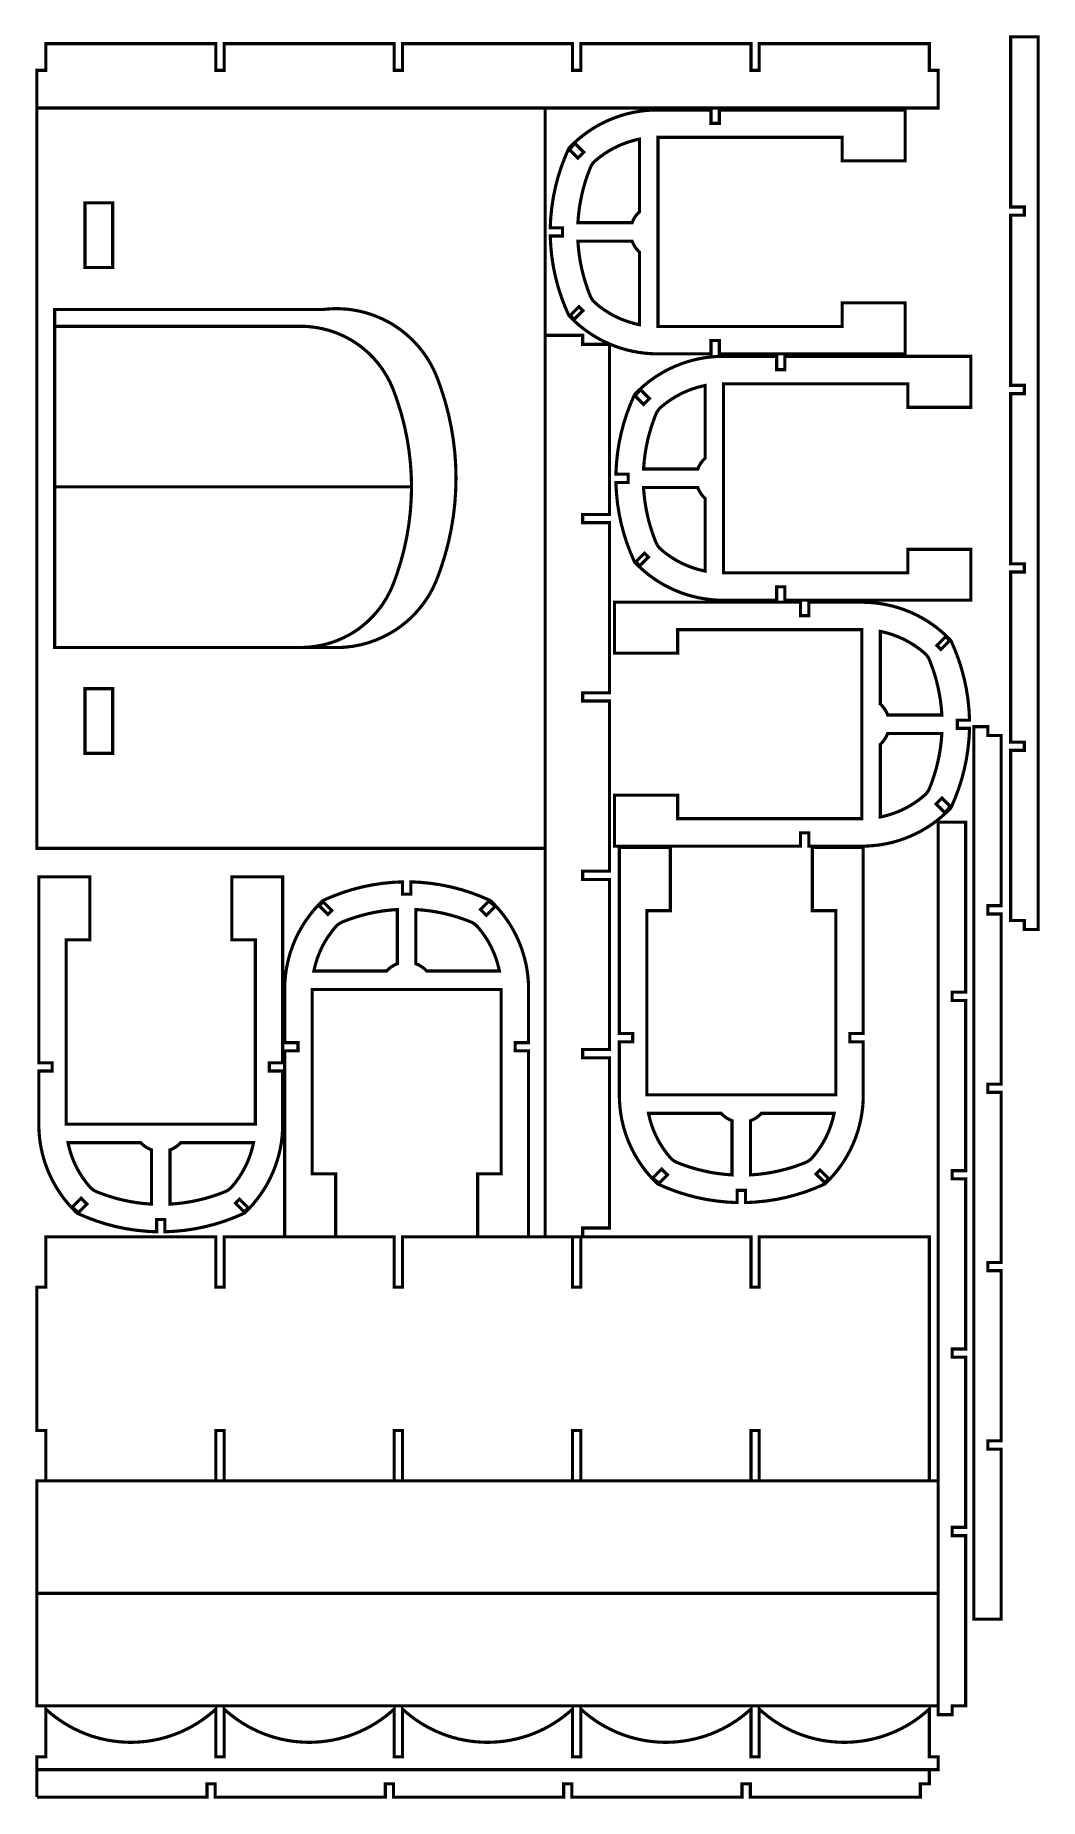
# Model space of a CAD drawing. Extents: x 0 to 113, y 0 to 198.
import ezdxf

# ---------------------------------------------------------------- set-up
doc = ezdxf.new("R2010")
doc.units = 0
doc.layers.get('0').update_dxf_attribs({"linetype": 'CONTINUOUS'})

msp = doc.modelspace()

# ---------------------------------------------------------------- linework, layer by layer
at = {"color": 0, "const_width": 0.35278}
for points in [[(110.899, 97.4707), (112.457, 97.4707), (112.457, 197.546), (109.382, 197.546), (109.382, 178.471), (110.899, 178.471), (110.899, 177.546), (109.382, 177.546), (109.382, 158.471), (110.899, 158.471), (110.899, 157.546), (109.382, 157.546), (109.382, 138.471), (110.899, 138.471), (110.899, 137.546), (109.382, 137.546), (109.382, 118.471), (110.899, 118.471), (110.899, 117.546), (109.382, 117.546), (109.382, 98.4707), (110.899, 98.4707), (110.899, 97.4707)], [(0.17638, 189.572), (0.17638, 193.783), (1.17638, 193.783), (1.17638, 196.783), (20.2514, 196.783), (20.2514, 193.783), (21.1764, 193.783), (21.1764, 196.783), (40.2515, 196.783), (40.2515, 193.783), (41.1764, 193.783), (41.1764, 196.783), (60.2515, 196.783), (60.2515, 193.783), (61.1765, 193.783), (61.1765, 196.783), (80.2515, 196.783), (80.2515, 193.783), (81.1765, 193.783), (81.1765, 196.783), (100.252, 196.783), (100.252, 193.783), (101.252, 193.783), (101.252, 189.572), (0.17638, 189.572)], [(69.8214, 186.275), (90.4736, 186.275), (90.4736, 183.639), (97.5486, 183.639), (97.5486, 189.35), (76.6979, 189.35), (76.6979, 187.85), (75.7729, 187.85), (75.7729, 189.35), (69.7839, 189.35), (69.6082, 189.35), (69.0813, 189.332), (68.3839, 189.279), (67.6928, 189.189), (67.0092, 189.067), (66.3346, 188.908), (65.67, 188.717), (65.0167, 188.493), (64.376, 188.236), (63.749, 187.947), (63.1371, 187.626), (62.5414, 187.275), (61.9632, 186.893), (61.4037, 186.482), (60.8642, 186.04), (60.3458, 185.571), (59.9707, 185.2), (59.85, 185.072), (59.7265, 184.811), (59.3837, 184.013), (58.9747, 182.932), (58.6235, 181.832), (58.3304, 180.717), (58.096, 179.587), (57.921, 178.446), (57.8058, 177.296), (57.7572, 176.428), (57.7511, 176.139), (59.12, 176.139), (59.1165, 176.063), (59.1165, 175.29), (59.12, 175.214), (57.7511, 175.214), (57.7572, 174.925), (57.8058, 174.057), (57.921, 172.907), (58.096, 171.765), (58.3304, 170.636), (58.6235, 169.521), (58.9747, 168.421), (59.3837, 167.34), (59.7265, 166.542), (59.85, 166.281), (59.9707, 166.153), (60.3458, 165.782), (60.8642, 165.313), (61.4037, 164.871), (61.9632, 164.46), (62.5414, 164.078), (63.1371, 163.726), (63.749, 163.407), (64.376, 163.117), (65.0167, 162.86), (65.67, 162.636), (66.3346, 162.444), (67.0092, 162.288), (67.6928, 162.164), (68.3839, 162.075), (69.0813, 162.021), (69.6082, 162.003), (69.7839, 162.003), (75.7729, 162.003), (75.7729, 163.503), (76.6979, 163.503), (76.6979, 162.003), (97.5486, 162.003), (97.5486, 167.714), (90.4736, 167.714), (90.4736, 165.078), (69.8214, 165.078), (69.8214, 186.275)], [(60.5068, 185.607), (60.4526, 185.551), (60.1981, 185.258), (59.9661, 184.947), (59.9233, 184.883), (60.8486, 183.957), (61.5026, 184.611), (60.5068, 185.607)], [(67.7463, 177.929), (67.6778, 177.867), (67.4874, 177.665), (67.2633, 177.372), (67.0764, 177.054), (66.9606, 176.801), (66.929, 176.714), (60.8497, 176.714), (60.8606, 176.913), (60.91, 177.508), (61.0035, 178.299), (61.13, 179.083), (61.2892, 179.862), (61.4807, 180.633), (61.7046, 181.397), (61.9606, 182.15), (62.1725, 182.71), (62.2483, 182.893), (62.2696, 182.944), (62.3453, 183.096), (62.4643, 183.285), (62.604, 183.458), (62.7213, 183.579), (62.7632, 183.617), (62.8953, 183.733), (63.3069, 184.067), (63.8775, 184.478), (64.4728, 184.849), (65.0906, 185.179), (65.7289, 185.469), (66.3857, 185.715), (67.0589, 185.919), (67.5733, 186.043), (67.7463, 186.078), (67.7463, 177.929)], [(5.58138, 178.925), (8.67637, 178.925), (8.67637, 171.679), (5.58138, 171.679), (5.58138, 178.925)], [(67.7463, 165.275), (67.5733, 165.31), (67.0589, 165.433), (66.3857, 165.638), (65.7289, 165.883), (65.0906, 166.174), (64.4728, 166.504), (63.8775, 166.876), (63.3069, 167.286), (62.8953, 167.619), (62.7632, 167.736), (62.7213, 167.774), (62.604, 167.894), (62.4643, 168.068), (62.3453, 168.257), (62.2696, 168.408), (62.2483, 168.46), (62.1725, 168.643), (61.9606, 169.203), (61.7046, 169.956), (61.4807, 170.719), (61.2892, 171.49), (61.13, 172.269), (61.0035, 173.054), (60.91, 173.844), (60.8606, 174.44), (60.8497, 174.639), (66.929, 174.639), (66.9606, 174.553), (67.0764, 174.3), (67.2633, 173.982), (67.4874, 173.689), (67.6778, 173.486), (67.7463, 173.424), (67.7463, 165.275)], [(2.18138, 129.073), (2.18138, 166.968), (32.2146, 166.968), (32.3399, 166.985), (32.7171, 167.022), (33.2197, 167.056), (33.7221, 167.068), (34.2235, 167.06), (34.7232, 167.031), (35.2207, 166.981), (35.7153, 166.911), (36.2064, 166.821), (36.6935, 166.71), (37.1756, 166.579), (37.6524, 166.429), (38.1232, 166.258), (38.5872, 166.068), (39.0439, 165.858), (39.4928, 165.631), (39.8243, 165.446), (39.9331, 165.382), (40.0417, 165.318), (40.3625, 165.115), (40.7792, 164.832), (41.1828, 164.533), (41.5726, 164.218), (41.9486, 163.888), (42.3101, 163.542), (42.6568, 163.182), (42.9882, 162.808), (43.3039, 162.422), (43.6035, 162.022), (43.8867, 161.61), (44.1528, 161.186), (44.4015, 160.75), (44.6325, 160.304), (44.8453, 159.847), (44.9933, 159.499), (45.0394, 159.381), (45.1726, 159.04), (45.5403, 158.008), (45.9743, 156.619), (46.3417, 155.217), (46.6421, 153.801), (46.876, 152.376), (47.0429, 150.946), (47.1431, 149.51), (47.1764, 148.071), (47.1431, 146.632), (47.0429, 145.196), (46.876, 143.764), (46.6421, 142.34), (46.3417, 140.925), (45.9743, 139.522), (45.5403, 138.133), (45.1726, 137.101), (45.0394, 136.761), (44.9979, 136.655), (44.8653, 136.34), (44.6758, 135.927), (44.4715, 135.522), (44.2525, 135.126), (44.0192, 134.738), (43.7718, 134.36), (43.5107, 133.992), (43.2361, 133.634), (42.9483, 133.287), (42.6478, 132.95), (42.3346, 132.624), (42.0093, 132.31), (41.6719, 132.008), (41.3229, 131.719), (40.9625, 131.442), (40.685, 131.242), (40.591, 131.178), (40.4032, 131.05), (39.8204, 130.694), (39.0193, 130.271), (38.191, 129.909), (37.3392, 129.611), (36.4676, 129.378), (35.5797, 129.209), (34.6794, 129.108), (33.9975, 129.073), (33.7701, 129.073), (2.18138, 129.073)], [(61.3965, 166.847), (60.9546, 167.289), (60.0094, 166.344), (60.0397, 166.301), (60.1989, 166.093), (60.3683, 165.893), (60.4037, 165.854), (61.3965, 166.847)], [(84.0596, 135.877), (84.0596, 134.377), (104.91, 134.377), (104.91, 140.089), (97.8353, 140.089), (97.8353, 137.452), (77.1831, 137.452), (77.1831, 158.65), (97.8353, 158.65), (97.8353, 156.014), (104.91, 156.014), (104.91, 161.725), (84.0596, 161.725), (84.0596, 160.225), (83.1346, 160.225), (83.1346, 161.725), (77.1456, 161.725), (76.9699, 161.725), (76.4429, 161.707), (75.7456, 161.653), (75.0544, 161.564), (74.371, 161.44), (73.6962, 161.283), (73.0317, 161.092), (72.3785, 160.867), (71.7376, 160.61), (71.1107, 160.321), (70.4988, 160.001), (69.9031, 159.65), (69.3249, 159.268), (68.7654, 158.856), (68.2258, 158.415), (67.7075, 157.946), (67.3324, 157.575), (67.2117, 157.447), (67.0882, 157.186), (66.7454, 156.388), (66.3364, 155.306), (65.9851, 154.207), (65.6919, 153.09), (65.4576, 151.961), (65.2826, 150.821), (65.1675, 149.671), (65.1189, 148.803), (65.1129, 148.514), (66.4817, 148.514), (66.4783, 148.436), (66.4783, 147.665), (66.4817, 147.589), (65.1129, 147.589), (65.1189, 147.299), (65.1675, 146.432), (65.2826, 145.282), (65.4576, 144.14), (65.6919, 143.011), (65.9851, 141.896), (66.3364, 140.796), (66.7454, 139.715), (67.0882, 138.917), (67.2117, 138.654), (67.3324, 138.527), (67.7075, 138.157), (68.2258, 137.687), (68.7654, 137.246), (69.3249, 136.834), (69.9031, 136.453), (70.4988, 136.101), (71.1107, 135.781), (71.7376, 135.492), (72.3785, 135.235), (73.0317, 135.011), (73.6962, 134.819), (74.371, 134.662), (75.0544, 134.538), (75.7456, 134.449), (76.4429, 134.395), (76.9699, 134.377), (77.1456, 134.377), (83.1346, 134.377), (83.1346, 135.877), (84.0596, 135.877)], [(67.285, 157.257), (67.3278, 157.322), (67.5597, 157.633), (67.8143, 157.926), (67.8685, 157.982), (68.8643, 156.986), (68.2103, 156.332), (67.285, 157.257)], [(75.1081, 150.304), (75.0394, 150.242), (74.849, 150.039), (74.625, 149.746), (74.4381, 149.428), (74.3222, 149.175), (74.2907, 149.089), (68.2114, 149.089), (68.2222, 149.288), (68.2717, 149.883), (68.3651, 150.674), (68.4915, 151.458), (68.6508, 152.237), (68.8424, 153.008), (69.0664, 153.771), (69.3222, 154.525), (69.5342, 155.083), (69.61, 155.268), (69.6313, 155.319), (69.7069, 155.469), (69.826, 155.658), (69.9657, 155.833), (70.0829, 155.954), (70.1249, 155.992), (70.2569, 156.108), (70.6686, 156.44), (71.2392, 156.851), (71.8344, 157.224), (72.4522, 157.554), (73.0906, 157.843), (73.7474, 158.09), (74.4206, 158.293), (74.935, 158.418), (75.1081, 158.453), (75.1081, 150.304)], [(75.1081, 137.65), (74.935, 137.684), (74.4206, 137.808), (73.7474, 138.012), (73.0906, 138.258), (72.4522, 138.548), (71.8344, 138.879), (71.2392, 139.25), (70.6686, 139.661), (70.2569, 139.994), (70.1249, 140.111), (70.0829, 140.147), (69.9657, 140.268), (69.826, 140.443), (69.7069, 140.632), (69.6313, 140.782), (69.61, 140.835), (69.5342, 141.018), (69.3222, 141.578), (69.0664, 142.331), (68.8424, 143.093), (68.6508, 143.865), (68.4915, 144.643), (68.3651, 145.429), (68.2717, 146.219), (68.2222, 146.815), (68.2114, 147.014), (74.2907, 147.014), (74.3222, 146.926), (74.4381, 146.674), (74.625, 146.356), (74.849, 146.063), (75.0394, 145.86), (75.1081, 145.799), (75.1081, 137.65)], [(68.7582, 139.222), (67.7654, 138.229), (67.73, 138.268), (67.5606, 138.468), (67.4013, 138.676), (67.3711, 138.718), (68.3163, 139.664), (68.7582, 139.222)], [(64.9599, 134.155), (64.9599, 128.443), (72.0349, 128.443), (72.0349, 131.08), (92.6871, 131.08), (92.6871, 109.882), (72.0349, 109.882), (72.0349, 112.518), (64.9599, 112.518), (64.9599, 106.807), (85.8106, 106.807), (85.8106, 108.307), (86.7356, 108.307), (86.7356, 106.807), (92.7247, 106.807), (92.9003, 106.807), (93.4272, 106.825), (94.1246, 106.879), (94.8157, 106.968), (95.4992, 107.092), (96.1739, 107.249), (96.8385, 107.441), (97.4917, 107.665), (98.1325, 107.922), (98.7594, 108.211), (99.3714, 108.531), (99.9671, 108.883), (100.545, 109.264), (101.105, 109.676), (101.644, 110.117), (102.163, 110.587), (102.538, 110.957), (102.658, 111.085), (102.782, 111.346), (103.125, 112.145), (103.534, 113.226), (103.885, 114.325), (104.178, 115.441), (104.412, 116.571), (104.587, 117.712), (104.703, 118.862), (104.751, 119.729), (104.757, 120.018), (103.388, 120.018), (103.392, 120.096), (103.392, 120.867), (103.388, 120.943), (104.757, 120.943), (104.751, 121.233), (104.703, 122.1), (104.587, 123.251), (104.412, 124.392), (104.178, 125.521), (103.885, 126.637), (103.534, 127.736), (103.125, 128.817), (102.782, 129.616), (102.658, 129.877), (102.538, 130.005), (102.163, 130.376), (101.644, 130.845), (101.105, 131.286), (100.545, 131.698), (99.9671, 132.079), (99.3714, 132.431), (98.7594, 132.751), (98.1325, 133.04), (97.4917, 133.297), (96.8385, 133.521), (96.1739, 133.713), (95.4992, 133.871), (94.8157, 133.994), (94.1246, 134.083), (93.4272, 134.137), (92.9003, 134.155), (92.7247, 134.155), (86.7356, 134.155), (86.7356, 132.655), (85.8106, 132.655), (85.8106, 134.155), (64.9599, 134.155)], [(94.7622, 130.882), (94.9351, 130.848), (95.4496, 130.724), (96.1228, 130.52), (96.7796, 130.274), (97.4179, 129.984), (98.0357, 129.653), (98.631, 129.282), (99.2014, 128.871), (99.6132, 128.538), (99.7453, 128.421), (99.7872, 128.384), (99.9044, 128.263), (100.044, 128.089), (100.163, 127.9), (100.239, 127.75), (100.26, 127.698), (100.336, 127.514), (100.548, 126.955), (100.804, 126.201), (101.028, 125.438), (101.219, 124.667), (101.378, 123.888), (101.505, 123.103), (101.598, 122.313), (101.648, 121.717), (101.659, 121.518), (95.5794, 121.518), (95.5479, 121.605), (95.4321, 121.858), (95.2451, 122.176), (95.0211, 122.469), (94.8306, 122.672), (94.7622, 122.734), (94.7622, 130.882)], [(101.112, 129.31), (101.554, 128.868), (102.499, 129.813), (102.469, 129.856), (102.31, 130.064), (102.14, 130.264), (102.105, 130.303), (101.112, 129.31)], [(5.58138, 124.462), (8.67637, 124.462), (8.67637, 117.217), (5.58138, 117.217), (5.58138, 124.462)], [(101.659, 119.443), (101.648, 119.245), (101.598, 118.649), (101.505, 117.859), (101.378, 117.074), (101.219, 116.295), (101.028, 115.524), (100.804, 114.761), (100.548, 114.007), (100.336, 113.448), (100.26, 113.264), (100.239, 113.212), (100.163, 113.062), (100.044, 112.873), (99.9044, 112.699), (99.7871, 112.578), (99.7453, 112.541), (99.6132, 112.424), (99.2014, 112.091), (98.6308, 111.68), (98.0357, 111.309), (97.4179, 110.978), (96.7796, 110.688), (96.1228, 110.442), (95.4496, 110.238), (94.9351, 110.114), (94.7622, 110.08), (94.7622, 118.228), (94.8306, 118.29), (95.0211, 118.493), (95.2451, 118.786), (95.4321, 119.104), (95.5479, 119.357), (95.5794, 119.443), (101.659, 119.443)], [(108.311, 60.1308), (108.311, 79.2058), (106.811, 79.2058), (106.811, 80.1308), (108.311, 80.1308), (108.311, 99.2058), (106.811, 99.2058), (106.811, 100.131), (108.311, 100.131), (108.311, 119.206), (106.811, 119.206), (106.811, 120.206), (105.236, 120.206), (105.236, 20.1307), (108.311, 20.1307), (108.311, 39.2058), (106.811, 39.2058), (106.811, 40.1307), (108.311, 40.1307), (108.311, 59.2058), (106.811, 59.2058), (106.811, 60.1308), (108.311, 60.1308)], [(101.006, 111.546), (101.66, 112.2), (102.585, 111.275), (102.542, 111.21), (102.31, 110.899), (102.056, 110.606), (102.002, 110.55), (101.006, 111.546)], [(92.8431, 85.7971), (92.8431, 106.648), (87.1317, 106.648), (87.1317, 99.5729), (89.7681, 99.5729), (89.7681, 78.9206), (68.5703, 78.9206), (68.5703, 99.5729), (71.2067, 99.5729), (71.2067, 106.648), (65.4953, 106.648), (65.4953, 85.7971), (66.9953, 85.7971), (66.9953, 84.8722), (65.4953, 84.8722), (65.4953, 78.8831), (65.4953, 78.7075), (65.5133, 78.1806), (65.5671, 77.4832), (65.656, 76.7921), (65.7796, 76.1086), (65.9374, 75.4339), (66.1288, 74.7693), (66.3532, 74.1161), (66.6101, 73.4753), (66.899, 72.8483), (67.2194, 72.2364), (67.5707, 71.6407), (67.9524, 71.0625), (68.364, 70.5029), (68.805, 69.9635), (69.2747, 69.4451), (69.6451, 69.07), (69.7728, 68.9492), (70.0344, 68.8258), (70.8331, 68.4831), (71.914, 68.074), (73.0136, 67.7228), (74.1292, 67.4296), (75.2587, 67.1953), (76.3996, 67.0203), (77.5497, 66.9051), (78.4172, 66.8565), (78.7067, 66.8504), (78.7067, 68.2193), (78.7838, 68.216), (79.5546, 68.216), (79.6317, 68.2193), (79.6317, 66.8504), (79.9211, 66.8565), (80.7886, 66.9051), (81.9387, 67.0203), (83.0796, 67.1953), (84.209, 67.4296), (85.3247, 67.7228), (86.4243, 68.074), (87.5053, 68.4831), (88.3039, 68.8258), (88.5657, 68.9492), (88.6932, 69.07), (89.0636, 69.4451), (89.5333, 69.9635), (89.9743, 70.5029), (90.3858, 71.0625), (90.7676, 71.6407), (91.1189, 72.2364), (91.4393, 72.8483), (91.7282, 73.4753), (91.9851, 74.1161), (92.2096, 74.7693), (92.4008, 75.4339), (92.5586, 76.1086), (92.6822, 76.7921), (92.7712, 77.4832), (92.825, 78.1806), (92.8431, 78.7075), (92.8431, 78.8831), (92.8431, 84.8722), (91.3431, 84.8722), (91.3431, 85.7971), (92.8431, 85.7971)], [(26.2462, 81.5975), (26.2462, 82.5225), (27.7462, 82.5225), (27.7462, 103.373), (22.035, 103.373), (22.035, 96.2982), (24.6714, 96.2982), (24.6714, 75.646), (3.47358, 75.646), (3.47358, 96.2982), (6.10992, 96.2982), (6.10992, 103.373), (0.39855, 103.373), (0.39855, 82.5225), (1.89854, 82.5225), (1.89854, 81.5975), (0.39855, 81.5975), (0.39855, 75.6085), (0.39855, 75.4328), (0.41656, 74.906), (0.47032, 74.2085), (0.5593, 73.5174), (0.68289, 72.8339), (0.84066, 72.1593), (1.03201, 71.4947), (1.2564, 70.8414), (1.51335, 70.2007), (1.80225, 69.5738), (2.12267, 68.9618), (2.47396, 68.3661), (2.85568, 67.7879), (3.26731, 67.2283), (3.70822, 66.6889), (4.17796, 66.1706), (4.54839, 65.7953), (4.676, 65.6746), (4.93778, 65.5512), (5.73628, 65.2085), (6.81733, 64.7994), (7.91683, 64.4481), (9.0325, 64.155), (10.1619, 63.9207), (11.3029, 63.7457), (12.453, 63.6306), (13.3205, 63.5818), (13.61, 63.5758), (13.61, 64.9446), (13.687, 64.9413), (14.4579, 64.9413), (14.535, 64.9446), (14.535, 63.5758), (14.8243, 63.5818), (15.6919, 63.6306), (16.8419, 63.7457), (17.9829, 63.9207), (19.1124, 64.155), (20.2281, 64.4481), (21.3275, 64.7994), (22.4086, 65.2085), (23.2071, 65.5512), (23.4689, 65.6746), (23.5965, 65.7953), (23.9669, 66.1706), (24.4367, 66.6889), (24.8775, 67.2283), (25.2892, 67.7879), (25.6708, 68.3661), (26.0222, 68.9618), (26.3425, 69.5738), (26.6315, 70.2007), (26.8883, 70.8414), (27.1129, 71.4947), (27.3042, 72.1593), (27.4619, 72.8339), (27.5856, 73.5174), (27.6744, 74.2085), (27.7282, 74.906), (27.7462, 75.4328), (27.7462, 75.6085), (27.7462, 81.5975), (26.2462, 81.5975)], [(50.8489, 100.627), (50.9136, 100.584), (51.2249, 100.352), (51.5178, 100.097), (51.5735, 100.043), (50.5776, 99.0471), (49.9236, 99.7013), (50.8489, 100.627)], [(31.2413, 92.8035), (31.275, 92.9764), (31.3999, 93.491), (31.6029, 94.164), (31.8499, 94.821), (32.1392, 95.4593), (32.4701, 96.0771), (32.8417, 96.6722), (33.2526, 97.2428), (33.5854, 97.6546), (33.7021, 97.7865), (33.7392, 97.8285), (33.86, 97.9457), (34.0343, 98.0854), (34.2235, 98.2044), (34.3737, 98.2801), (34.4256, 98.3014), (34.6096, 98.3772), (35.1686, 98.5892), (35.9221, 98.8451), (36.685, 99.069), (37.4564, 99.2607), (38.235, 99.4199), (39.02, 99.5464), (39.8103, 99.6399), (40.406, 99.6893), (40.6049, 99.7001), (40.6049, 93.6208), (40.5181, 93.5893), (40.2653, 93.4733), (39.9472, 93.2865), (39.6542, 93.0625), (39.4515, 92.8719), (39.3896, 92.8035), (31.2413, 92.8035)], [(32.3099, 100.54), (32.2671, 100.51), (32.0589, 100.351), (31.859, 100.181), (31.8204, 100.146), (32.8132, 99.1532), (33.2551, 99.5951), (32.3099, 100.54)], [(42.6799, 99.7001), (42.8788, 99.6893), (43.4744, 99.6399), (44.2647, 99.5464), (45.0497, 99.4199), (45.8283, 99.2607), (46.5997, 99.069), (47.3626, 98.8451), (48.1163, 98.5892), (48.6751, 98.3772), (48.8593, 98.3014), (48.911, 98.2801), (49.0614, 98.2044), (49.2504, 98.0854), (49.4247, 97.9457), (49.5456, 97.8285), (49.5826, 97.7865), (49.6994, 97.6546), (50.0321, 97.2428), (50.4431, 96.6722), (50.8146, 96.0771), (51.1456, 95.4592), (51.4349, 94.8208), (51.6818, 94.164), (51.8849, 93.4908), (52.0097, 92.9764), (52.0436, 92.8035), (43.8951, 92.8035), (43.8332, 92.8719), (43.6306, 93.0625), (43.3375, 93.2865), (43.0194, 93.4733), (42.7667, 93.5893), (42.6799, 93.6208), (42.6799, 99.7001)], [(76.9164, 76.8456), (76.9783, 76.7771), (77.181, 76.5867), (77.474, 76.3626), (77.7921, 76.1757), (78.0449, 76.0599), (78.1317, 76.0283), (78.1317, 69.949), (77.9328, 69.9599), (77.3371, 70.0093), (76.5468, 70.1028), (75.7618, 70.2293), (74.9832, 70.3883), (74.2118, 70.5801), (73.4489, 70.804), (72.6953, 71.0599), (72.1364, 71.2718), (71.9522, 71.3476), (71.9006, 71.3689), (71.7501, 71.4447), (71.5611, 71.5636), (71.3868, 71.7033), (71.266, 71.8206), (71.2289, 71.8625), (71.1121, 71.9946), (70.7794, 72.4063), (70.3685, 72.9768), (69.9969, 73.5721), (69.666, 74.1899), (69.3767, 74.8282), (69.1297, 75.485), (68.9265, 76.1582), (68.8018, 76.6726), (68.7681, 76.8456), (76.9164, 76.8456)], [(89.5704, 76.8456), (89.5365, 76.6726), (89.4117, 76.1582), (89.2086, 75.485), (88.9617, 74.8282), (88.6724, 74.1899), (88.3414, 73.5721), (87.9699, 72.9768), (87.5589, 72.4063), (87.2263, 71.9946), (87.1094, 71.8625), (87.0724, 71.8206), (86.9515, 71.7033), (86.7772, 71.5636), (86.5881, 71.4447), (86.4378, 71.3689), (86.3861, 71.3476), (86.2019, 71.2718), (85.6429, 71.0599), (84.8894, 70.804), (84.1265, 70.5801), (83.3551, 70.3883), (82.5765, 70.2293), (81.7915, 70.1028), (81.0012, 70.0093), (80.4056, 69.9599), (80.2067, 69.949), (80.2067, 76.0283), (80.2935, 76.0599), (80.5463, 76.1757), (80.8643, 76.3626), (81.1574, 76.5867), (81.36, 76.7771), (81.4219, 76.8456), (89.5704, 76.8456)], [(13.0349, 66.6743), (12.836, 66.6853), (12.2403, 66.7346), (11.45, 66.8282), (10.665, 66.9546), (9.88639, 67.1137), (9.11507, 67.3054), (8.35215, 67.5293), (7.59858, 67.7853), (7.03965, 67.9972), (6.85553, 68.0729), (6.80376, 68.0943), (6.65343, 68.17), (6.46436, 68.289), (6.29004, 68.4288), (6.16928, 68.546), (6.13222, 68.5878), (6.0154, 68.7199), (5.68272, 69.1317), (5.27175, 69.7022), (4.90022, 70.2974), (4.56928, 70.9153), (4.27989, 71.5536), (4.03304, 72.2104), (3.82986, 72.8836), (3.70514, 73.3981), (3.67128, 73.571), (11.8197, 73.571), (11.8816, 73.5025), (12.0842, 73.3119), (12.3773, 73.0879), (12.6953, 72.9011), (12.9481, 72.7853), (13.0349, 72.7536), (13.0349, 66.6743)], [(15.11, 66.6743), (15.3087, 66.6853), (15.9046, 66.7346), (16.6949, 66.8282), (17.4799, 66.9546), (18.2585, 67.1137), (19.0297, 67.3054), (19.7926, 67.5293), (20.5462, 67.7853), (21.1051, 67.9972), (21.2893, 68.0729), (21.341, 68.0943), (21.4914, 68.17), (21.6806, 68.289), (21.8549, 68.4288), (21.9757, 68.546), (22.0126, 68.5878), (22.1294, 68.7199), (22.4621, 69.1317), (22.8731, 69.7022), (23.2446, 70.2974), (23.5756, 70.9153), (23.865, 71.5536), (24.1118, 72.2104), (24.315, 72.8836), (24.4397, 73.3981), (24.4736, 73.571), (16.3253, 73.571), (16.2632, 73.5025), (16.0606, 73.3119), (15.7676, 73.0879), (15.4496, 72.9011), (15.1968, 72.7853), (15.11, 72.7536), (15.11, 66.6743)], [(69.9628, 69.0226), (69.8979, 69.0654), (69.5867, 69.2974), (69.2937, 69.5519), (69.2381, 69.6061), (70.2339, 70.6019), (70.8879, 69.9478), (69.9628, 69.0226)], [(87.5564, 70.0539), (87.9983, 70.4958), (88.9911, 69.5031), (88.9525, 69.4676), (88.7526, 69.2981), (88.5444, 69.1389), (88.5017, 69.1086), (87.5564, 70.0539)], [(5.79124, 66.6732), (5.13715, 67.3272), (4.14139, 66.3314), (4.19706, 66.2772), (4.48996, 66.0226), (4.80117, 65.7908), (4.866, 65.7479), (5.79124, 66.6732)], [(22.4597, 66.7793), (22.9017, 67.2213), (23.8944, 66.2285), (23.8557, 66.1931), (23.6558, 66.0235), (23.4476, 65.8643), (23.4049, 65.834), (22.4597, 66.7793)]]:
    msp.add_lwpolyline(points, close=True, dxfattribs=at)
for points in [[(0.17638, 189.572), (0.17638, 106.569), (57.1765, 106.569)], [(57.1765, 63.0011), (57.1765, 189.572)], [(2.18138, 165.094), (29.7751, 165.094), (29.9838, 165.094), (30.6096, 165.064), (31.436, 164.969), (32.2508, 164.815), (33.0508, 164.601), (33.8326, 164.328), (34.5928, 163.996), (35.3282, 163.607), (35.8629, 163.281), (36.0353, 163.163), (36.2076, 163.046), (36.7069, 162.667), (37.3369, 162.124), (37.9231, 161.538), (38.4629, 160.908), (38.9546, 160.243), (39.3957, 159.54), (39.7843, 158.806), (40.0419, 158.233), (40.1181, 158.039), (40.246, 157.712), (40.5994, 156.721), (41.0181, 155.383), (41.3733, 154.029), (41.665, 152.661), (41.8926, 151.281), (42.0556, 149.89), (42.1538, 148.493), (42.1865, 147.44), (42.1865, 147.09)], [(61.3879, 63.0011), (61.3879, 64.0011), (64.3879, 64.0011), (64.3879, 83.0761), (61.3879, 83.0761), (61.3879, 84.0012), (64.3879, 84.0012), (64.3879, 103.076), (61.3879, 103.076), (61.3879, 104.001), (64.3879, 104.001), (64.3879, 123.076), (61.3879, 123.076), (61.3879, 124.001), (64.3879, 124.001), (64.3879, 143.076), (61.3879, 143.076), (61.3879, 144.001), (64.3879, 144.001), (64.3879, 163.076), (61.3879, 163.076), (61.3879, 164.076), (57.1765, 164.076)], [(29.7751, 129.085), (29.9838, 129.085), (30.6096, 129.116), (31.436, 129.21), (32.2508, 129.364), (33.0508, 129.579), (33.8326, 129.852), (34.5928, 130.184), (35.3282, 130.572), (35.8629, 130.899), (36.0353, 131.017), (36.2076, 131.134), (36.7069, 131.513), (37.3369, 132.056), (37.9231, 132.643), (38.4629, 133.271), (38.9546, 133.937), (39.3957, 134.639), (39.7843, 135.375), (40.0419, 135.946), (40.1181, 136.14), (40.246, 136.467), (40.5994, 137.459), (41.0181, 138.796), (41.3733, 140.15), (41.665, 141.518), (41.8926, 142.899), (42.0556, 144.289), (42.1538, 145.686), (42.1865, 146.739), (42.1865, 147.09), (2.18138, 147.09)], [(101.252, 10.4691), (101.252, 9.43164), (102.807, 9.43164), (102.807, 10.4316), (104.327, 10.4316), (104.327, 29.5067), (102.807, 29.5067), (102.807, 30.4317), (104.327, 30.4317), (104.327, 49.5067), (102.807, 49.5067), (102.807, 50.4317), (104.327, 50.4317), (104.327, 69.5067), (102.807, 69.5067), (102.807, 70.4317), (104.327, 70.4317), (104.327, 89.5067), (102.807, 89.5067), (102.807, 90.4318), (104.327, 90.4318), (104.327, 109.507), (101.252, 109.507), (101.252, 10.4124)], [(55.3163, 63.0011), (55.3163, 83.8519), (53.8163, 83.8519), (53.8163, 84.7769), (55.3163, 84.7769), (55.3163, 90.766), (55.3163, 90.9417), (55.2982, 91.4685), (55.2444, 92.166), (55.1556, 92.8571), (55.0319, 93.5406), (54.8742, 94.2151), (54.6828, 94.8797), (54.4583, 95.5331), (54.2015, 96.1737), (53.9125, 96.8007), (53.5921, 97.4126), (53.2408, 98.0085), (52.8592, 98.5865), (52.4475, 99.1461), (52.0065, 99.6856), (51.5368, 100.204), (51.1664, 100.579), (51.0389, 100.7), (50.7771, 100.823), (49.9785, 101.166), (48.8975, 101.575), (47.7979, 101.926), (46.6824, 102.219), (45.5528, 102.454), (44.4119, 102.629), (43.2618, 102.744), (42.3943, 102.793), (42.1049, 102.799), (42.1049, 101.43), (42.0278, 101.433), (41.2569, 101.433), (41.1799, 101.43), (41.1799, 102.799), (40.8904, 102.793), (40.0229, 102.744), (38.8728, 102.629), (37.7319, 102.454), (36.6025, 102.219), (35.4868, 101.926), (34.3872, 101.575), (33.3063, 101.166), (32.5078, 100.823), (32.246, 100.7), (32.1183, 100.579), (31.7479, 100.204), (31.2782, 99.6856), (30.8372, 99.1461), (30.4257, 98.5865), (30.0439, 98.0085), (29.6926, 97.4126), (29.3722, 96.8007), (29.0833, 96.1737), (28.8264, 95.5331), (28.6019, 94.8797), (28.4107, 94.2151), (28.2529, 93.5406), (28.1293, 92.8571), (28.0403, 92.166), (27.9865, 91.4685), (27.9685, 90.9417), (27.9685, 90.766), (27.9685, 84.7769), (29.4685, 84.7769), (29.4685, 83.8519), (27.9685, 83.8519), (27.9685, 63.0011)], [(49.6049, 63.0011), (49.6049, 70.0761), (52.2413, 70.0761), (52.2413, 90.7285), (31.0435, 90.7285), (31.0435, 70.0761), (33.6799, 70.0761), (33.6799, 63.0011)], [(1.17638, 35.6533), (1.17638, 41.2897), (0.17638, 41.2897), (0.17638, 57.3649), (1.17638, 57.3649), (1.17638, 63.0011), (20.2514, 63.0011), (20.2514, 57.3649), (21.1764, 57.3649), (21.1764, 63.0011), (40.2515, 63.0011), (40.2515, 57.3649), (41.1764, 57.3649), (41.1764, 63.0011), (80.2515, 63.0011), (80.2515, 57.3649), (81.1765, 57.3649), (81.1765, 63.0011), (100.252, 63.0011), (100.252, 35.6533)], [(60.2515, 63.0011), (60.2515, 57.3649), (61.1765, 57.3649), (61.1765, 63.0011)], [(21.1764, 35.6533), (21.1764, 41.2897), (20.2514, 41.2897), (20.2514, 35.6533)], [(41.1764, 35.6533), (41.1764, 41.2897), (40.2515, 41.2897), (40.2515, 35.6533)], [(61.1765, 35.6533), (61.1765, 41.2897), (60.2515, 41.2897), (60.2515, 35.6533)], [(81.1765, 35.6533), (81.1765, 41.2897), (80.2515, 41.2897), (80.2515, 35.6533)], [(101.252, 23.0329), (0.17638, 23.0329), (0.17638, 35.6533), (101.252, 35.6533)], [(101.252, 10.4124), (0.17638, 10.4124), (0.17638, 23.0329)], [(0.17638, 3.25765), (101.252, 3.25765), (101.252, 4.70236), (100.252, 4.70236), (100.252, 10.0625), (100.13, 9.95042), (99.7553, 9.62543), (99.241, 9.21376), (98.7099, 8.82781), (98.1626, 8.46804), (97.6006, 8.13482), (97.0246, 7.8285), (96.4356, 7.54958), (95.8344, 7.29833), (95.2225, 7.07519), (94.6004, 6.88053), (93.9694, 6.71474), (93.3304, 6.57824), (92.6843, 6.4714), (92.0322, 6.39464), (91.3751, 6.34825), (90.8793, 6.33268), (90.714, 6.33268), (90.5487, 6.33268), (90.0528, 6.34825), (89.3958, 6.39464), (88.7437, 6.4714), (88.0976, 6.57824), (87.4586, 6.71474), (86.8276, 6.88053), (86.2056, 7.07519), (85.5935, 7.29833), (84.9925, 7.54958), (84.4035, 7.8285), (83.8274, 8.13482), (83.2653, 8.46804), (82.7182, 8.82781), (82.1869, 9.21376), (81.6728, 9.62543), (81.2979, 9.95042), (81.1765, 10.0625), (81.1765, 4.70236), (80.2515, 4.70236), (80.2515, 10.0625), (80.13, 9.95042), (79.7553, 9.62543), (79.241, 9.21376), (78.7099, 8.82781), (78.1626, 8.46804), (77.6006, 8.13482), (77.0244, 7.8285), (76.4354, 7.54958), (75.8344, 7.29833), (75.2224, 7.07519), (74.6004, 6.88053), (73.9693, 6.71474), (73.3303, 6.57824), (72.6843, 6.4714), (72.0322, 6.39464), (71.3751, 6.34825), (70.8792, 6.33268), (70.714, 6.33268), (70.5486, 6.33268), (70.0528, 6.34825), (69.3957, 6.39464), (68.7436, 6.4714), (68.0976, 6.57824), (67.4586, 6.71474), (66.8276, 6.88053), (66.2056, 7.07519), (65.5935, 7.29833), (64.9925, 7.54958), (64.4035, 7.8285), (63.8274, 8.13482), (63.2653, 8.46804), (62.7182, 8.82781), (62.1869, 9.21376), (61.6728, 9.62543), (61.2979, 9.95042), (61.1765, 10.0625), (61.1765, 4.70236), (60.2515, 4.70236), (60.2515, 10.0625), (60.13, 9.95042), (59.7551, 9.62543), (59.241, 9.21376), (58.7099, 8.82781), (58.1626, 8.46804), (57.6006, 8.13482), (57.0244, 7.8285), (56.4354, 7.54958), (55.8344, 7.29833), (55.2224, 7.07519), (54.6004, 6.88053), (53.9693, 6.71474), (53.3303, 6.57824), (52.6843, 6.4714), (52.0322, 6.39464), (51.3751, 6.34825), (50.8792, 6.33268), (50.714, 6.33268), (50.5486, 6.33268), (50.0528, 6.34825), (49.3957, 6.39464), (48.7436, 6.4714), (48.0976, 6.57824), (47.4586, 6.71474), (46.8275, 6.88053), (46.2056, 7.07519), (45.5935, 7.29833), (44.9925, 7.54958), (44.4035, 7.8285), (43.8274, 8.13482), (43.2653, 8.46804), (42.7181, 8.82781), (42.1869, 9.21376), (41.6726, 9.62543), (41.2979, 9.95042), (41.1764, 10.0625), (41.1764, 4.70236), (40.2515, 4.70236), (40.2515, 10.0625), (40.13, 9.95042), (39.7551, 9.62543), (39.241, 9.21376), (38.7097, 8.82781), (38.1626, 8.46804), (37.6006, 8.13482), (37.0244, 7.8285), (36.4354, 7.54958), (35.8343, 7.29833), (35.2224, 7.07519), (34.6003, 6.88053), (33.9693, 6.71474), (33.3303, 6.57824), (32.6842, 6.4714), (32.0321, 6.39464), (31.375, 6.34825), (30.8792, 6.33268), (30.7139, 6.33268), (30.5486, 6.33268), (30.0528, 6.34825), (29.3957, 6.39464), (28.7436, 6.4714), (28.0975, 6.57824), (27.4586, 6.71474), (26.8275, 6.88053), (26.2056, 7.07519), (25.5935, 7.29833), (24.9924, 7.54958), (24.4033, 7.8285), (23.8274, 8.13482), (23.2651, 8.46804), (22.7181, 8.82781), (22.1869, 9.21376), (21.6726, 9.62543), (21.2979, 9.95042), (21.1764, 10.0625), (21.1764, 4.70236), (20.2514, 4.70236), (20.2514, 10.0625), (20.13, 9.95042), (19.7551, 9.62543), (19.2408, 9.21376), (18.7097, 8.82781), (18.1626, 8.46804), (17.6004, 8.13482), (17.0244, 7.8285), (16.4354, 7.54958), (15.8343, 7.29833), (15.2222, 7.07519), (14.6003, 6.88053), (13.9693, 6.71474), (13.3302, 6.57824), (12.6842, 6.4714), (12.0321, 6.39464), (11.375, 6.34825), (10.8792, 6.33268), (10.7139, 6.33268), (10.5486, 6.33268), (10.0527, 6.34825), (9.39567, 6.39464), (8.7436, 6.4714), (8.09754, 6.57824), (7.4585, 6.71474), (6.82747, 6.88053), (6.20546, 7.07519), (5.59343, 7.29833), (4.9924, 7.54958), (4.40338, 7.8285), (3.82726, 8.13482), (3.26519, 8.46804), (2.71804, 8.82781), (2.18685, 9.21376), (1.67264, 9.62543), (1.2978, 9.95042), (1.17638, 10.0625), (1.17638, 4.70236), (0.17638, 4.70236), (0.17638, 0.18267)], [(0.17638, 0.18267), (19.2514, 0.18267), (19.2514, 1.68267), (20.1764, 1.68267), (20.1764, 0.18267), (39.2515, 0.18267), (39.2515, 1.68267), (40.1764, 1.68267), (40.1764, 0.18267), (59.2515, 0.18267), (59.2515, 1.68267), (60.1765, 1.68267), (60.1765, 0.18267), (79.2515, 0.18267), (79.2515, 1.68267), (80.1765, 1.68267), (80.1765, 0.18267), (99.2515, 0.18267), (99.2515, 1.68267), (100.252, 1.68267), (100.252, 3.25765)]]:
    msp.add_lwpolyline(points, dxfattribs=at)

doc.saveas('drawing.dxf')
